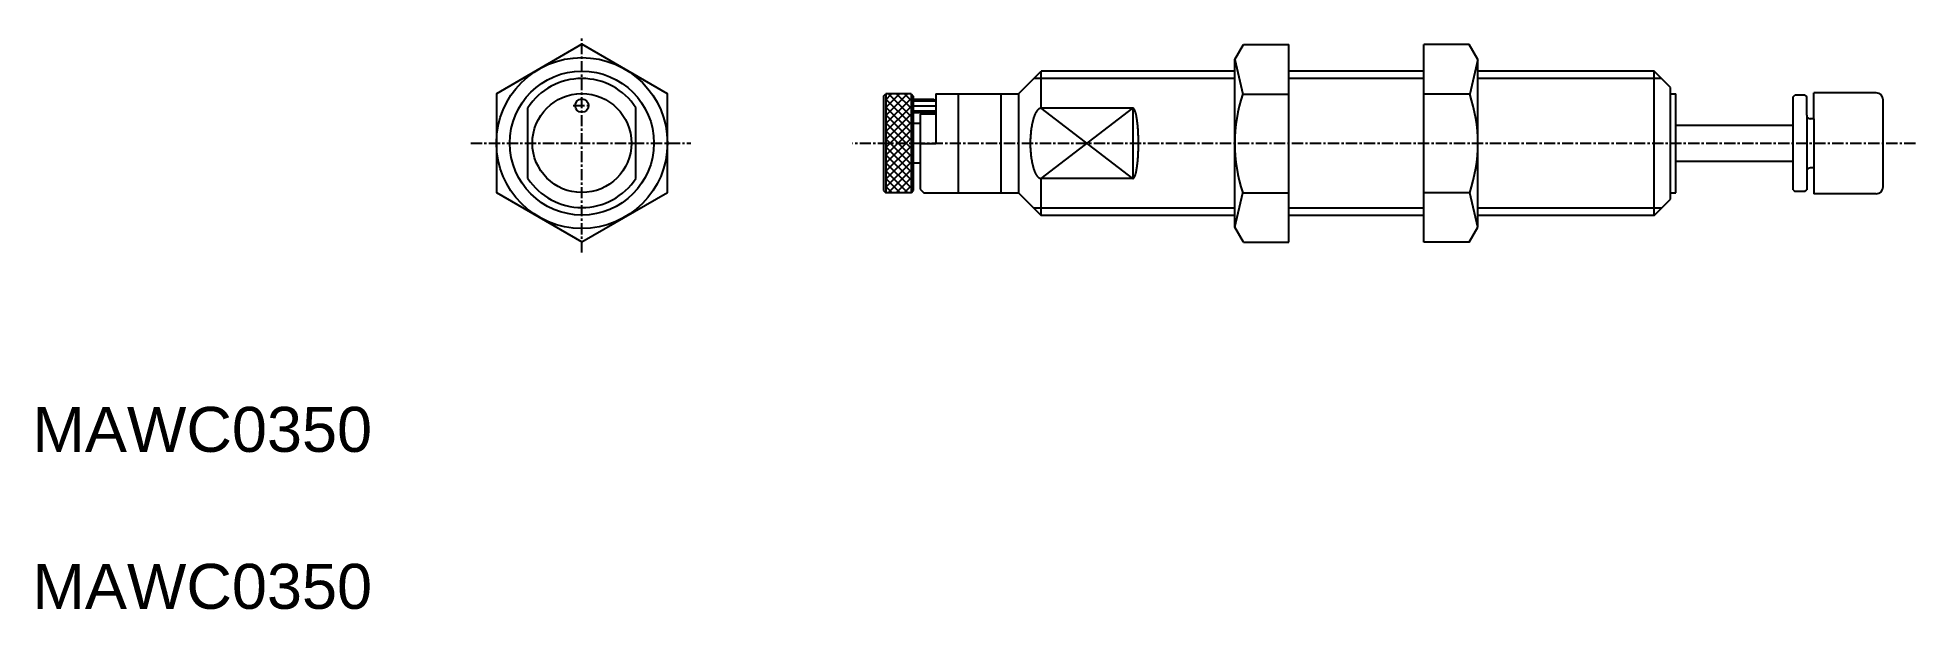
# Model space of a CAD drawing. Extents: x 80 to 288, y 174 to 238.
import ezdxf
from ezdxf.enums import TextEntityAlignment as Align

# ---------------------------------------------------------------- set-up
doc = ezdxf.new("R2010")
doc.units = 0
doc.linetypes.add('CENTER', pattern=[2, 1.25, -0.25, 0.25, -0.25])
doc.layers.get('0').update_dxf_attribs({"linetype": 'CONTINUOUS'})
doc.layers.add('CENTER', color=1, linetype='CENTER')

# ---------------------------------------------------------------- blocks, each defined once
blk = doc.blocks.new('*X2')
at = {"color": 0}
for p, q in [((174.09, 228.9), (176.51, 231.31)), ((174.09, 229.78), (175.63, 231.31)), ((174.09, 230.66), (174.74, 231.31)), ((174.09, 228.01), (176.89, 230.81)), ((176.89, 227.93), (174.09, 230.72)), ((174.09, 227.13), (176.89, 229.92)), ((176.89, 227.05), (174.09, 229.84)), ((176.89, 228.81), (174.39, 231.31)), ((176.89, 229.7), (175.28, 231.31)), ((176.89, 230.58), (176.16, 231.31)), ((174.09, 226.24), (176.89, 229.04)), ((176.89, 226.16), (174.09, 228.96)), ((174.09, 225.36), (176.89, 228.15)), ((176.89, 225.28), (174.09, 228.07)), ((174.09, 224.48), (176.89, 227.27)), ((176.89, 224.39), (174.09, 227.19)), ((174.09, 223.59), (176.89, 226.39)), ((176.89, 223.51), (174.09, 226.3)), ((174.09, 222.71), (176.89, 225.5)), ((176.89, 222.63), (174.09, 225.42)), ((174.09, 221.82), (176.89, 224.62)), ((176.89, 221.74), (174.09, 224.54)), ((174.09, 220.94), (176.89, 223.73)), ((176.89, 220.86), (174.09, 223.65)), ((176.55, 220.31), (174.09, 222.77)), ((175.67, 220.31), (174.09, 221.89)), ((174.35, 220.31), (176.89, 222.85)), ((175.23, 220.31), (176.89, 221.97)), ((176.12, 220.31), (176.89, 221.08)), ((174.79, 220.31), (174.09, 221))]:
    blk.add_line(p, q, dxfattribs=at)

msp = doc.modelspace()

# ---------------------------------------------------------------- linework, layer by layer
at = {"color": 0, "linetype": 'BYBLOCK'}
for p, q in [((212.84, 235.12), (213.8, 236.78)), ((213.8, 236.78), (218.84, 236.78)), ((218.84, 214.84), (218.84, 236.78)), ((233.84, 214.84), (233.84, 236.78)), ((238.88, 236.78), (233.84, 236.78)), ((239.84, 235.12), (238.88, 236.78)), ((212.84, 235.12), (213.74, 231.29)), ((212.84, 216.5), (212.84, 235.12)), ((239.84, 235.12), (238.94, 231.29)), ((239.84, 216.5), (239.84, 235.12)), ((213.74, 231.29), (218.84, 231.29)), ((238.94, 231.29), (233.84, 231.29)), ((212.84, 216.5), (213.74, 220.32)), ((213.74, 220.32), (218.84, 220.32)), ((238.94, 220.32), (233.84, 220.32)), ((239.84, 216.5), (238.94, 220.32)), ((213.8, 214.84), (212.84, 216.5)), ((213.8, 214.84), (218.84, 214.84)), ((238.88, 214.84), (233.84, 214.84)), ((238.88, 214.84), (239.84, 216.5))]:
    msp.add_line(p, q, dxfattribs=at)
at = {"color": 7, "linetype": 'CONTINUOUS'}
for p, q in [((188.84, 231.31), (191.34, 233.81)), ((191.34, 229.71), (191.34, 233.81)), ((212.84, 233.81), (191.34, 233.81)), ((233.84, 233.81), (218.84, 233.81)), ((259.44, 233.81), (239.84, 233.81)), ((259.44, 217.81), (259.44, 233.81)), ((261.24, 232.01), (259.44, 233.81)), ((261.24, 219.61), (261.24, 232.01)), ((134.34, 221.91), (134.34, 229.77)), ((146.34, 221.91), (146.34, 229.77)), ((173.84, 231.06), (174.09, 231.31)), ((173.84, 231.06), (173.84, 220.56)), ((176.89, 231.31), (174.09, 231.31)), ((174.09, 231.31), (174.09, 220.31)), ((176.89, 231.31), (177.14, 231.06)), ((176.89, 231.31), (176.89, 220.31)), ((177.14, 231.06), (177.14, 220.56)), ((179.43, 230.68), (177.14, 230.68)), ((179.6, 230.51), (177.14, 230.51)), ((179.63, 229.94), (177.14, 229.94)), ((179.43, 230.68), (179.63, 230.48)), ((179.63, 231.31), (179.63, 225.81)), ((179.63, 231.31), (188.84, 231.31)), ((182.12, 231.31), (182.12, 220.31)), ((186.86, 231.31), (186.86, 220.31)), ((188.84, 231.31), (188.84, 220.31)), ((201.54, 229.71), (191.34, 229.71)), ((201.54, 229.71), (201.54, 221.91)), ((261.24, 231.31), (261.84, 231.31)), ((261.84, 220.31), (261.84, 231.31)), ((274.84, 230.97), (275.03, 231.16)), ((274.84, 220.65), (274.84, 230.97)), ((276.17, 231.16), (275.03, 231.16)), ((276.17, 231.16), (276.36, 230.97)), ((276.36, 228.93), (276.36, 230.97)), ((284.08, 231.41), (277.17, 231.41)), ((277.17, 228.55), (277.17, 231.41)), ((284.84, 220.97), (284.84, 230.65)), ((179.6, 229.37), (177.14, 229.37)), ((179.43, 229.2), (177.14, 229.2)), ((177.9, 228.03), (177.14, 228.03)), ((179.63, 229.04), (177.9, 229.04)), ((177.9, 229.04), (177.9, 220.72)), ((179.63, 229.4), (179.43, 229.2)), ((274.84, 227.81), (261.84, 227.81)), ((276.36, 228.93), (276.36, 222.69)), ((277.17, 228.55), (276.74, 228.55)), ((277.17, 228.55), (277.17, 223.07)), ((177.9, 225.81), (179.63, 225.81)), ((177.9, 223.59), (177.14, 223.59)), ((274.84, 223.81), (261.84, 223.81)), ((201.54, 221.91), (191.34, 221.91)), ((191.34, 217.81), (191.34, 221.91)), ((276.36, 222.69), (276.36, 220.65)), ((277.17, 223.07), (276.74, 223.07)), ((277.17, 223.07), (277.17, 220.21)), ((173.84, 220.56), (174.09, 220.31)), ((176.89, 220.31), (174.09, 220.31)), ((176.89, 220.31), (177.14, 220.56)), ((177.9, 220.72), (178.31, 220.31)), ((178.31, 220.31), (188.84, 220.31)), ((188.84, 220.31), (191.34, 217.81)), ((259.44, 217.81), (261.24, 219.61)), ((261.24, 220.31), (261.84, 220.31)), ((274.84, 220.65), (275.03, 220.46)), ((276.17, 220.46), (275.03, 220.46)), ((276.17, 220.46), (276.36, 220.65)), ((284.08, 220.21), (277.17, 220.21)), ((212.84, 217.81), (191.34, 217.81)), ((233.84, 217.81), (218.84, 217.81)), ((259.44, 217.81), (239.84, 217.81))]:
    msp.add_line(p, q, dxfattribs=at)
at = {"color": 3, "linetype": 'CONTINUOUS'}
for p, q in [((212.84, 233.01), (190.54, 233.01)), ((233.84, 233.01), (218.84, 233.01)), ((260.24, 233.01), (239.84, 233.01)), ((191.34, 221.91), (201.54, 229.71)), ((201.54, 221.91), (191.34, 229.71)), ((212.84, 218.61), (190.54, 218.61)), ((233.84, 218.61), (218.84, 218.61)), ((260.24, 218.61), (239.84, 218.61))]:
    msp.add_line(p, q, dxfattribs=at)
at = {"color": 7, "linetype": 'CONTINUOUS'}
msp.add_lwpolyline([(140.34, 236.81), (130.84, 231.32), (130.84, 220.35), (140.34, 214.87), (149.84, 220.35), (149.84, 231.32)], close=True, dxfattribs=at)
for points in [[(191.34, 229.71, 0), (191.31, 229.71, 0), (191.28, 229.71, 0), (191.25, 229.7, 0), (191.22, 229.69, 0), (191.19, 229.68, 0), (191.16, 229.67, 0), (191.13, 229.65, 0), (191.1, 229.64, 0), (191.08, 229.62, 0), (191.05, 229.59, 0), (191.02, 229.57, 0), (190.99, 229.54, 0), (190.96, 229.51, 0), (190.93, 229.48, 0), (190.91, 229.45, 0), (190.88, 229.41, 0), (190.85, 229.38, 0), (190.82, 229.34, 0), (190.8, 229.29, 0), (190.77, 229.25, 0), (190.75, 229.2, 0), (190.72, 229.16, 0), (190.69, 229.11, 0), (190.67, 229.05, 0), (190.65, 229, 0), (190.62, 228.94, 0), (190.6, 228.89, 0), (190.57, 228.83, 0), (190.55, 228.76, 0), (190.53, 228.7, 0), (190.51, 228.63, 0), (190.49, 228.57, 0), (190.47, 228.5, 0), (190.45, 228.43, 0), (190.43, 228.36, 0), (190.41, 228.28, 0), (190.39, 228.21, 0), (190.37, 228.13, 0), (190.35, 228.06, 0), (190.34, 227.98, 0), (190.32, 227.9, 0), (190.31, 227.82, 0), (190.29, 227.73, 0), (190.28, 227.65, 0), (190.26, 227.56, 0), (190.25, 227.48, 0), (190.24, 227.39, 0), (190.23, 227.3, 0), (190.21, 227.21, 0), (190.21, 227.12, 0), (190.2, 227.03, 0), (190.19, 226.94, 0), (190.18, 226.85, 0), (190.17, 226.76, 0), (190.16, 226.66, 0), (190.16, 226.57, 0), (190.15, 226.48, 0), (190.15, 226.38, 0), (190.14, 226.29, 0), (190.14, 226.19, 0), (190.14, 226.1, 0), (190.14, 226, 0), (190.13, 225.91, 0), (190.13, 225.81, 0), (190.13, 225.71, 0), (190.14, 225.62, 0), (190.14, 225.52, 0), (190.14, 225.43, 0), (190.14, 225.33, 0), (190.15, 225.24, 0), (190.15, 225.14, 0), (190.16, 225.05, 0), (190.16, 224.96, 0), (190.17, 224.86, 0), (190.18, 224.77, 0), (190.19, 224.68, 0), (190.2, 224.59, 0), (190.21, 224.5, 0), (190.21, 224.41, 0), (190.23, 224.32, 0), (190.24, 224.23, 0), (190.25, 224.14, 0), (190.26, 224.06, 0), (190.28, 223.97, 0), (190.29, 223.89, 0), (190.31, 223.8, 0), (190.32, 223.72, 0), (190.34, 223.64, 0), (190.35, 223.56, 0), (190.37, 223.49, 0), (190.39, 223.41, 0), (190.41, 223.33, 0), (190.43, 223.26, 0), (190.45, 223.19, 0), (190.47, 223.12, 0), (190.49, 223.05, 0), (190.51, 222.98, 0), (190.53, 222.92, 0), (190.55, 222.85, 0), (190.57, 222.79, 0), (190.6, 222.73, 0), (190.62, 222.68, 0), (190.65, 222.62, 0), (190.67, 222.57, 0), (190.69, 222.51, 0), (190.72, 222.46, 0), (190.75, 222.41, 0), (190.77, 222.37, 0), (190.8, 222.32, 0), (190.82, 222.28, 0), (190.85, 222.24, 0), (190.88, 222.21, 0), (190.91, 222.17, 0), (190.93, 222.14, 0), (190.96, 222.1, 0), (190.99, 222.08, 0), (191.02, 222.05, 0), (191.05, 222.03, 0), (191.08, 222, 0), (191.1, 221.98, 0), (191.13, 221.97, 0), (191.16, 221.95, 0), (191.19, 221.94, 0), (191.22, 221.93, 0), (191.25, 221.92, 0), (191.28, 221.91, 0), (191.31, 221.91, 0), (191.34, 221.91, 0)], [(201.54, 221.91, 0), (201.56, 221.91, 0), (201.57, 221.91, 0), (201.58, 221.92, 0), (201.6, 221.93, 0), (201.62, 221.94, 0), (201.63, 221.95, 0), (201.65, 221.97, 0), (201.66, 221.98, 0), (201.68, 222, 0), (201.69, 222.03, 0), (201.7, 222.05, 0), (201.72, 222.08, 0), (201.73, 222.1, 0), (201.75, 222.14, 0), (201.76, 222.17, 0), (201.77, 222.21, 0), (201.79, 222.24, 0), (201.8, 222.28, 0), (201.82, 222.32, 0), (201.83, 222.37, 0), (201.84, 222.41, 0), (201.85, 222.46, 0), (201.87, 222.51, 0), (201.88, 222.57, 0), (201.89, 222.62, 0), (201.91, 222.68, 0), (201.92, 222.73, 0), (201.93, 222.79, 0), (201.94, 222.85, 0), (201.95, 222.92, 0), (201.96, 222.98, 0), (201.97, 223.05, 0), (201.98, 223.12, 0), (201.99, 223.19, 0), (202, 223.26, 0), (202.01, 223.33, 0), (202.02, 223.41, 0), (202.03, 223.49, 0), (202.04, 223.56, 0), (202.05, 223.64, 0), (202.06, 223.72, 0), (202.07, 223.8, 0), (202.07, 223.89, 0), (202.08, 223.97, 0), (202.09, 224.06, 0), (202.09, 224.14, 0), (202.1, 224.23, 0), (202.11, 224.32, 0), (202.11, 224.41, 0), (202.12, 224.5, 0), (202.12, 224.59, 0), (202.13, 224.68, 0), (202.13, 224.77, 0), (202.13, 224.86, 0), (202.14, 224.96, 0), (202.14, 225.05, 0), (202.14, 225.14, 0), (202.15, 225.24, 0), (202.15, 225.33, 0), (202.15, 225.43, 0), (202.15, 225.52, 0), (202.15, 225.62, 0), (202.15, 225.71, 0), (202.15, 225.81, 0), (202.15, 225.91, 0), (202.15, 226, 0), (202.15, 226.1, 0), (202.15, 226.19, 0), (202.15, 226.29, 0), (202.15, 226.38, 0), (202.14, 226.48, 0), (202.14, 226.57, 0), (202.14, 226.66, 0), (202.13, 226.76, 0), (202.13, 226.85, 0), (202.13, 226.94, 0), (202.12, 227.03, 0), (202.12, 227.12, 0), (202.11, 227.21, 0), (202.11, 227.3, 0), (202.1, 227.39, 0), (202.09, 227.48, 0), (202.09, 227.56, 0), (202.08, 227.65, 0), (202.07, 227.73, 0), (202.07, 227.82, 0), (202.06, 227.9, 0), (202.05, 227.98, 0), (202.04, 228.06, 0), (202.03, 228.13, 0), (202.02, 228.21, 0), (202.01, 228.28, 0), (202, 228.36, 0), (201.99, 228.43, 0), (201.98, 228.5, 0), (201.97, 228.57, 0), (201.96, 228.63, 0), (201.95, 228.7, 0), (201.94, 228.76, 0), (201.93, 228.83, 0), (201.92, 228.89, 0), (201.91, 228.94, 0), (201.89, 229, 0), (201.88, 229.05, 0), (201.87, 229.11, 0), (201.85, 229.16, 0), (201.84, 229.2, 0), (201.83, 229.25, 0), (201.82, 229.29, 0), (201.8, 229.34, 0), (201.79, 229.38, 0), (201.77, 229.41, 0), (201.76, 229.45, 0), (201.75, 229.48, 0), (201.73, 229.51, 0), (201.72, 229.54, 0), (201.7, 229.57, 0), (201.69, 229.59, 0), (201.68, 229.62, 0), (201.66, 229.64, 0), (201.65, 229.65, 0), (201.63, 229.67, 0), (201.62, 229.68, 0), (201.6, 229.69, 0), (201.58, 229.7, 0), (201.57, 229.71, 0), (201.56, 229.71, 0), (201.54, 229.71, 0)]]:
    msp.add_polyline3d(points, dxfattribs=at)
for centre, radius in [((140.34, 225.84), 9.5), ((140.34, 225.84), 8), ((140.34, 225.84), 5.5), ((140.34, 230), 0.742)]:
    msp.add_circle(centre, radius, dxfattribs=at)
at = {"color": 3, "linetype": 'CONTINUOUS'}
for start, end in [(33.21, 146.79), (213.21, 326.79)]:
    msp.add_arc((140.34, 225.84), 7.17, start, end, dxfattribs=at)
at = {"color": 0, "linetype": 'BYBLOCK'}
for centre, start, end in [((229.94, 225.81), 161.2918, 198.7084), ((222.74, 225.81), 341.2916, 18.7082)]:
    msp.add_arc(centre, 17.1, start, end, dxfattribs=at)
at = {"color": 7, "linetype": 'CONTINUOUS'}
for centre, radius, start, end in [((284.08, 230.65), 0.762, 0, 90), ((276.74, 228.93), 0.381, 180, 270), ((276.74, 222.69), 0.381, 90, 180), ((284.08, 220.97), 0.762, 270, 0)]:
    msp.add_arc(centre, radius, start, end, dxfattribs=at)
at = {"layer": 'CENTER', "color": 1, "linetype": 'CENTER'}
for p, q in [((140.34, 213.7), (140.34, 237.56)), ((139.38, 230), (141.33, 230)), ((128, 225.84), (152.44, 225.84)), ((288.44, 225.81), (170.38, 225.81))]:
    msp.add_line(p, q, dxfattribs=at)

# ---------------------------------------------------------------- block references
at = {"color": 7, "linetype": 'CONTINUOUS'}
msp.add_blockref('*X2', (0, 0), dxfattribs=at)

# ---------------------------------------------------------------- texts
at = {"color": 7, "linetype": 'CONTINUOUS', "width": 1.046512}
for p in [(79.32, 190.03), (79.32, 172.59)]:
    msp.add_text('MAWC0350', height=5, dxfattribs=at).set_placement(p, align=Align.BOTTOM_LEFT)

doc.saveas('drawing.dxf')
